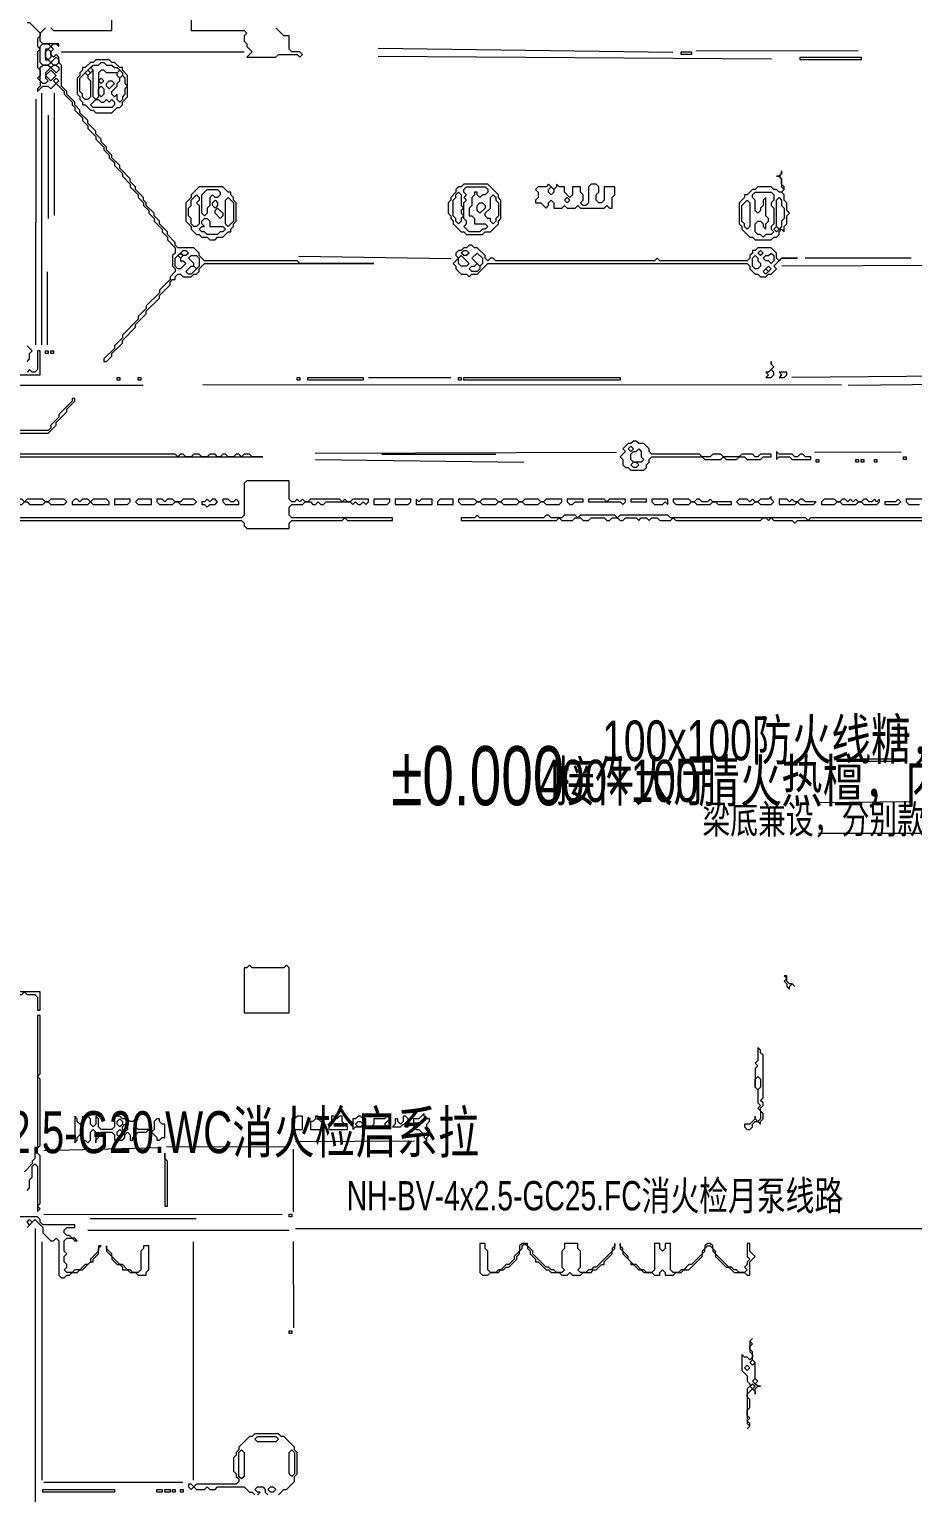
# Model space of a CAD drawing. Extents: x 10 to 1972, y 10 to 1392.
# Drawn here: x 749 to 1082, y 498 to 1050 of the extents above; entities that cross this region are included whole.
import ezdxf

# ---------------------------------------------------------------- set-up
doc = ezdxf.new("R2010")
doc.units = 0
for name, color, linetype, lineweight in [('OCR_TEXT', 6, 'Continuous', 0), ('TRACE_CURVE', 6, 'Continuous', 0), ('TRACE_STRAIGHT', 5, 'Continuous', 0), ('TRACE_TEXT_SYMBOL', 6, 'Continuous', 0)]:
    doc.layers.add(name, color=color, linetype=linetype, lineweight=lineweight)
doc.styles.add('wqy-unicode', font='wqy-unicode.lff')

msp = doc.modelspace()

# ---------------------------------------------------------------- linework, layer by layer
at = {"layer": 'TRACE_CURVE', "color": 6}
for points in [[(748, 1053), (749, 1053), (753, 1049), (753, 1048), (752, 1047), (752, 1044), (753, 1043), (752, 1042), (752, 1036), (753, 1035), (753, 1033), (752, 1032), (753, 1031), (753, 1029), (752, 1028), (752, 1027), (754, 1029), (756, 1029), (757, 1028), (759, 1030), (762, 1027), (762, 1026), (765, 1023), (765, 1022)], [(758, 1043), (757, 1044), (758, 1045), (759, 1045), (760, 1044), (760, 1045), (754, 1045), (753, 1046), (753, 1049), (755, 1051)], [(757, 1051), (758, 1050), (780, 1050), (780, 1054)], [(810, 1054), (810, 1050), (830, 1050), (831, 1049), (830, 1048), (830, 1046), (831, 1045), (831, 1044), (833, 1042), (831, 1040), (842, 1040), (843, 1041), (850, 1041), (851, 1040), (852, 1041), (851, 1042), (848, 1042), (847, 1043), (847, 1048), (845, 1048), (842, 1051)], [(802, 955), (803, 956), (804, 956), (804, 957), (805, 958), (806, 958), (807, 957), (810, 957), (811, 958), (812, 958), (813, 959), (813, 960), (815, 962), (879, 962), (851, 962), (850, 963), (815, 963), (813, 965), (813, 966), (811, 968), (805, 968), (804, 969), (804, 970), (801, 973), (801, 974), (798, 977), (798, 978), (796, 980), (796, 981), (793, 984), (793, 985), (792, 986), (792, 987), (789, 990), (789, 991), (787, 993), (787, 994), (783, 998), (783, 999), (780, 1002), (780, 1003), (778, 1005), (778, 1006), (776, 1008), (776, 1009), (774, 1011), (774, 1012), (771, 1015), (771, 1016), (768, 1019), (768, 1020), (766, 1022), (766, 1023), (763, 1026), (763, 1027), (761, 1029), (761, 1037), (760, 1038), (760, 1040), (759, 1041), (758, 1040), (757, 1041), (757, 1042), (758, 1043)], [(765, 1022), (766, 1021), (766, 1020), (769, 1017), (769, 1016), (771, 1014), (771, 1013), (774, 1010), (774, 1009), (777, 1006), (777, 1005), (779, 1003), (779, 1002), (781, 1000), (781, 999), (784, 996), (784, 995), (787, 992), (787, 991), (790, 988), (790, 987), (792, 985), (792, 984), (794, 982), (794, 981), (796, 979), (796, 978), (799, 975), (799, 974), (801, 972), (801, 971), (804, 968), (804, 966), (803, 965), (803, 961), (804, 960), (804, 959), (802, 957), (802, 956), (798, 952), (798, 951), (793, 946), (793, 945), (790, 942), (790, 941), (784, 935), (784, 934), (781, 931), (781, 930), (777, 926), (777, 925), (778, 925), (780, 927), (780, 928), (784, 932), (784, 933), (789, 938), (789, 939), (793, 943), (793, 944), (798, 949), (798, 950), (802, 954), (802, 955)], [(741, 920), (753, 920), (753, 929), (752, 929), (752, 922), (751, 921), (750, 921), (749, 922), (748, 921)], [(748, 925), (749, 926), (749, 928), (750, 929), (748, 931)], [(712, 898), (756, 898), (759, 901), (759, 902), (763, 906), (763, 907), (766, 910), (766, 911), (765, 911), (765, 910), (760, 905), (760, 904), (757, 901), (757, 900), (756, 899), (712, 899)], [(748, 612), (749, 613), (749, 616), (750, 617), (750, 621), (751, 622), (752, 621), (752, 604), (753, 605), (752, 606), (753, 607), (753, 625), (752, 626), (751, 626), (751, 624), (750, 623), (750, 622), (747, 619)], [(770, 584), (768, 582), (766, 582), (765, 581), (763, 581), (762, 582), (763, 583), (763, 584), (762, 585), (762, 587), (763, 588), (762, 589), (762, 593), (763, 594), (765, 594), (766, 593), (767, 593), (766, 594), (765, 594), (764, 595), (763, 595), (762, 596), (762, 597), (763, 598), (766, 598), (766, 599), (754, 599), (753, 600), (753, 601), (752, 602), (745, 602)], [(748, 598), (751, 601), (754, 598), (754, 596), (757, 593), (758, 593), (759, 594), (760, 593), (760, 580), (761, 579), (762, 579), (763, 580), (764, 580), (765, 581), (767, 581), (768, 582), (769, 582), (772, 585), (773, 585), (773, 586), (775, 588), (775, 590), (776, 591), (775, 591), (775, 589), (772, 586), (772, 585), (771, 584), (770, 584)]]:
    msp.add_lwpolyline(points, dxfattribs=at)
for points in [[(753, 1044), (754, 1045), (756, 1045), (757, 1044), (756, 1043), (755, 1043), (755, 1039), (756, 1039), (757, 1038), (756, 1037), (754, 1037), (753, 1038)], [(755, 1042), (756, 1043), (757, 1042), (757, 1040), (756, 1039), (755, 1040)], [(759, 1040), (760, 1039), (760, 1038), (759, 1037), (758, 1037), (757, 1038)], [(753, 1036), (754, 1037), (756, 1037), (757, 1036), (755, 1034), (755, 1032), (756, 1031), (755, 1030), (754, 1030), (753, 1031)], [(757, 1035), (759, 1033), (757, 1031), (755, 1033)], [(757, 1036), (758, 1037), (759, 1037), (760, 1036), (760, 1035), (759, 1034)], [(758, 1031), (759, 1032), (760, 1031), (759, 1030)], [(804, 964), (805, 965), (806, 964), (806, 963), (807, 963), (808, 962), (806, 960), (805, 960), (804, 961)], [(805, 965), (806, 966), (807, 965), (806, 964)], [(806, 966), (807, 967), (808, 967), (809, 966), (808, 965), (807, 965)], [(809, 964), (810, 965), (812, 965), (813, 964), (813, 961), (812, 960), (811, 961), (811, 962)], [(810, 961), (811, 961), (812, 960), (810, 958), (809, 958), (808, 959)], [(748, 600), (749, 601), (750, 600), (749, 599)]]:
    msp.add_lwpolyline(points, close=True, dxfattribs=at)
at = {"layer": 'TRACE_STRAIGHT', "color": 5}
for p, q in [((761, 1042), (830, 1042)), ((880.62, 1043.31), (991.88, 1041.89)), ((880.63, 1040.29), (1029.16, 1039.3)), ((1000.62, 1042.3), (1061.88, 1042.52)), ((751.36, 931.37), (751.45, 1024.13)), ((753.57, 931.37), (753.58, 1026.38)), ((758.27, 1026.38), (758.29, 980.12)), ((756, 1018), (756, 979)), ((850.6, 964.78), (908.13, 963.94)), ((1041.87, 964.15), (1081.88, 964.14)), ((755.62, 958.88), (755.62, 931.37)), ((1033.12, 961.13), (1124.38, 961.56)), ((877, 919), (908, 919)), ((1036.87, 919.16), (1115.64, 919.81)), ((721.87, 916.15), (791.88, 916.1)), ((814.38, 916.34), (1055.63, 916.26)), ((1058.12, 916.1), (1114.37, 916.61)), ((856.88, 890.38), (970.63, 890.77)), ((882, 890), (925, 890)), ((1045.37, 890.84), (1078.13, 890.89)), ((856.9, 888.08), (935.63, 887.06)), ((1046.87, 758.51), (1081.88, 758.87)), ((1046.87, 746.95), (1269.37, 747.01)), ((849.37, 630.44), (894.37, 630.66)), ((754.39, 627.02), (798.14, 628.23)), ((800.62, 628.55), (845.62, 628.47)), ((848.58, 603.87), (848.58, 627.62)), ((754.37, 602.94), (844.38, 602.96)), ((751.18, 455.12), (751.24, 597.63)), ((771, 597), (847, 597)), ((771.88, 601.38), (811.88, 601.38)), ((849.37, 597.64), (1184.37, 597.58)), ((753.6, 592.62), (753.6, 502.62)), ((810.88, 502.62), (810.89, 592.62)), ((848.57, 592.63), (848.63, 560.12)), ((754.37, 501.79), (806.87, 501.83))]:
    msp.add_line(p, q, dxfattribs=at)
at = {"layer": 'TRACE_TEXT_SYMBOL', "color": 6}
for points in [[(995, 1042), (999, 1042), (999, 1041), (995, 1041)], [(1040, 1040), (1063, 1040), (1063, 1039), (1040, 1039)], [(774, 1039), (773, 1038), (772, 1038), (770, 1036), (769, 1036), (769, 1035), (768, 1034), (768, 1033), (767, 1032), (767, 1026), (768, 1025), (768, 1024), (769, 1023), (769, 1022), (770, 1022), (772, 1020), (773, 1020), (774, 1019), (780, 1019), (782, 1021), (783, 1021), (784, 1022), (784, 1023), (786, 1025), (786, 1033), (784, 1035), (784, 1036), (783, 1036), (781, 1038), (780, 1038), (779, 1039)], [(770, 1034), (771, 1033), (771, 1032), (772, 1031), (772, 1025), (771, 1024), (770, 1024), (769, 1025), (769, 1026), (768, 1027), (768, 1032)], [(770, 1034), (771, 1035), (772, 1034), (771, 1033)], [(771, 1035), (772, 1036), (773, 1035), (772, 1034)], [(775, 1037), (776, 1038), (777, 1038), (778, 1037), (780, 1037), (781, 1036), (782, 1036), (783, 1035), (782, 1034), (778, 1034), (777, 1035), (776, 1035), (775, 1034), (775, 1025), (774, 1024), (773, 1025), (773, 1035), (772, 1036), (773, 1037)], [(782, 1034), (783, 1035), (784, 1034), (784, 1033), (783, 1032), (782, 1033)], [(775, 1031), (776, 1032), (777, 1031), (776, 1030)], [(775, 1028), (776, 1029), (777, 1028), (777, 1026), (776, 1025), (775, 1026)], [(778, 1030), (779, 1031), (780, 1031), (781, 1030), (779, 1028), (778, 1029)], [(783, 1032), (784, 1033), (785, 1032), (785, 1030), (786, 1029), (785, 1028), (785, 1026), (784, 1025), (784, 1024), (783, 1023), (782, 1024), (782, 1026), (781, 1025), (780, 1026), (780, 1027), (782, 1029), (782, 1030), (783, 1031)], [(774, 1024), (775, 1024), (776, 1023), (777, 1023), (778, 1024), (779, 1023), (780, 1024), (781, 1023), (781, 1022), (780, 1021), (773, 1021), (772, 1022)], [(1033, 997), (1033, 996), (1032, 995), (1031, 995), (1032, 995), (1033, 994), (1033, 991), (1034, 990), (1033, 989), (1032, 989), (1031, 990), (1030, 990), (1029, 991), (1024, 991), (1023, 990), (1022, 990), (1020, 988), (1019, 988), (1019, 987), (1017, 985), (1017, 977), (1018, 976), (1018, 975), (1021, 972), (1022, 972), (1023, 971), (1029, 971), (1030, 972), (1031, 972), (1032, 973), (1032, 974), (1033, 975), (1034, 974), (1034, 976), (1035, 977), (1035, 980), (1036, 981), (1035, 982), (1035, 985), (1034, 986), (1034, 988), (1033, 989), (1034, 990), (1034, 991), (1033, 992), (1033, 994), (1032, 995), (1033, 996)], [(813, 991), (810, 988), (810, 987), (808, 985), (808, 978), (810, 976), (810, 975), (812, 973), (813, 973), (814, 972), (816, 972), (817, 971), (819, 971), (820, 972), (822, 972), (824, 974), (825, 974), (825, 975), (826, 976), (826, 977), (827, 978), (827, 985), (826, 986), (826, 987), (825, 988), (825, 989), (824, 989), (822, 991)], [(816, 990), (820, 990), (821, 989), (821, 988), (820, 987), (819, 987), (818, 988), (817, 987), (817, 984), (816, 983), (816, 981), (815, 980), (814, 981), (814, 988)], [(913, 992), (912, 991), (911, 991), (910, 990), (910, 989), (908, 987), (908, 986), (907, 985), (907, 981), (908, 980), (908, 979), (909, 978), (909, 977), (912, 974), (913, 974), (914, 973), (920, 973), (921, 974), (923, 974), (926, 977), (926, 978), (927, 979), (927, 986), (926, 987), (926, 988), (922, 992)], [(913, 990), (914, 991), (921, 991), (922, 990), (922, 989), (921, 988), (920, 988), (919, 987), (918, 988), (918, 989), (917, 989), (917, 988), (916, 987), (916, 984), (915, 983), (915, 980), (916, 980), (917, 979), (917, 977), (921, 977), (922, 976), (921, 975), (920, 975), (919, 974), (915, 974), (913, 976), (914, 977), (914, 978), (913, 979), (913, 985), (914, 986), (913, 987), (914, 988), (913, 989)], [(945, 992), (944, 991), (941, 991), (940, 990), (941, 989), (941, 987), (940, 986), (940, 985), (942, 985), (944, 983), (945, 984), (945, 985), (946, 986), (947, 985), (947, 983), (950, 983), (951, 984), (952, 983), (955, 983), (956, 984), (957, 983), (966, 983), (967, 984), (968, 983), (969, 983), (969, 987), (970, 988), (970, 991), (966, 991), (966, 986), (965, 985), (964, 985), (963, 986), (963, 988), (964, 989), (964, 991), (963, 992), (961, 992), (960, 991), (960, 985), (959, 984), (958, 984), (957, 985), (958, 986), (958, 988), (957, 989), (957, 991), (954, 991), (954, 988), (953, 987), (951, 989), (951, 991), (949, 991), (948, 992), (948, 991), (947, 990)], [(945, 990), (946, 991), (947, 990), (947, 989), (946, 988), (945, 989)], [(812, 988), (813, 987), (813, 986), (812, 985), (813, 984), (813, 977), (812, 976), (811, 976), (810, 977), (810, 979), (809, 980), (809, 983), (810, 984), (810, 986)], [(818, 985), (819, 986), (820, 985), (820, 984), (819, 983), (818, 984)], [(823, 986), (824, 987), (826, 985), (826, 978), (824, 976), (823, 977)], [(910, 988), (911, 989), (912, 988), (912, 984), (913, 983), (912, 982), (912, 981), (913, 980), (912, 979), (912, 978), (911, 977), (910, 978), (910, 979), (909, 980), (909, 986), (910, 987)], [(918, 984), (919, 985), (920, 985), (921, 984), (921, 983), (919, 981), (918, 982)], [(923, 987), (924, 988), (925, 987), (925, 986), (926, 985), (926, 980), (925, 979), (925, 978), (924, 977), (923, 978), (923, 979), (922, 979), (921, 980), (921, 981), (923, 983)], [(951, 986), (952, 987), (953, 986), (952, 985)], [(1020, 986), (1021, 985), (1021, 976), (1020, 975), (1019, 976), (1019, 977), (1018, 978), (1018, 984)], [(1022, 988), (1023, 989), (1029, 989), (1030, 988), (1030, 986), (1029, 985), (1029, 984), (1030, 983), (1030, 977), (1029, 976), (1029, 975), (1030, 974), (1029, 973), (1027, 973), (1026, 972), (1025, 973), (1024, 973), (1023, 974), (1023, 977), (1024, 978), (1025, 978), (1026, 977), (1026, 976), (1027, 975), (1027, 977), (1028, 978), (1028, 979), (1027, 980), (1027, 987), (1026, 986), (1026, 984), (1025, 983), (1025, 982), (1024, 981), (1023, 982), (1023, 986), (1022, 987)], [(1031, 986), (1032, 987), (1033, 986), (1033, 984), (1034, 983), (1034, 979), (1033, 978), (1033, 976), (1032, 975), (1031, 976)], [(814, 978), (815, 979), (816, 979), (817, 978), (817, 976), (822, 976), (823, 975), (822, 974), (821, 974), (820, 973), (816, 973), (815, 974), (814, 974), (813, 975), (814, 976), (815, 976), (814, 977)], [(819, 982), (820, 983), (822, 981), (822, 980), (821, 979), (819, 981)], [(1030, 975), (1031, 976), (1032, 975), (1031, 974)], [(915, 969), (914, 968), (913, 968), (912, 967), (911, 967), (910, 966), (910, 965), (911, 964), (909, 962), (910, 961), (910, 960), (912, 958), (914, 958), (915, 957), (916, 958), (918, 958), (922, 962), (1020, 962), (1021, 961), (1021, 960), (1023, 958), (1024, 958), (1025, 957), (1027, 957), (1028, 958), (1029, 958), (1031, 960), (1030, 961), (1033, 964), (1039, 964), (1033, 964), (1032, 963), (1031, 964), (1031, 966), (1029, 968), (1024, 968), (1023, 967), (1022, 967), (1022, 966), (1021, 965), (1021, 964), (1020, 963), (987, 963), (986, 964), (985, 963), (925, 963), (924, 964), (923, 964), (922, 963), (921, 964), (921, 965), (918, 968), (917, 968), (916, 969)], [(911, 964), (912, 965), (915, 962), (914, 961), (912, 961), (911, 962)], [(912, 966), (913, 967), (914, 967), (915, 966), (914, 965), (913, 965)], [(917, 961), (918, 962), (919, 961), (919, 960), (918, 959), (916, 959), (915, 960), (916, 961)], [(918, 966), (920, 964), (920, 962), (919, 961), (916, 964)], [(1022, 964), (1023, 965), (1024, 964), (1024, 963), (1025, 962), (1025, 961), (1024, 960), (1023, 960), (1022, 961)], [(1024, 966), (1025, 967), (1026, 966), (1025, 965)], [(1028, 965), (1029, 966), (1030, 965), (1030, 963), (1029, 962), (1028, 963), (1027, 963), (1026, 964), (1027, 965)], [(1026, 959), (1027, 960), (1028, 959), (1027, 958)], [(1027, 960), (1028, 961), (1029, 960), (1028, 959)], [(755, 929), (756, 929), (756, 928), (755, 928)], [(757, 929), (758, 929), (758, 928), (757, 928)], [(1029, 925), (1029, 924), (1030, 923), (1028, 921), (1027, 921), (1028, 920), (1027, 919), (1029, 919), (1030, 920), (1030, 921), (1029, 922), (1030, 923), (1029, 924)], [(782, 919), (783, 919), (783, 918), (782, 918)], [(790, 919), (791, 919), (791, 918), (790, 918)], [(850, 919), (851, 919), (851, 918), (850, 918)], [(854, 919), (875, 919), (875, 918), (854, 918)], [(911, 919), (912, 919), (912, 918), (911, 918)], [(913, 919), (972, 919), (972, 918), (913, 918)], [(1032, 921), (1033, 920), (1032, 919), (1034, 919), (1035, 920), (1035, 921)], [(977, 895), (976, 894), (975, 894), (973, 892), (974, 891), (972, 889), (973, 888), (973, 886), (974, 885), (975, 885), (976, 884), (981, 884), (982, 885), (982, 886), (983, 887), (983, 888), (984, 889), (1003, 889), (1004, 888), (1010, 888), (1011, 889), (1012, 888), (1016, 888), (1017, 889), (1019, 889), (1020, 888), (1025, 888), (1026, 889), (1029, 889), (1029, 890), (1025, 890), (1024, 889), (1023, 889), (1022, 890), (1018, 890), (1017, 889), (1011, 889), (1010, 890), (1007, 890), (1006, 889), (1003, 889), (1002, 890), (984, 890), (983, 891), (983, 892), (981, 894), (979, 894), (978, 895)], [(975, 892), (976, 893), (977, 892), (976, 891)], [(978, 891), (979, 892), (980, 891), (980, 889), (981, 888), (980, 887), (977, 887), (976, 888), (976, 890), (977, 891)], [(1031, 891), (1031, 888), (1032, 889), (1036, 889), (1037, 888), (1044, 888), (1044, 889), (1042, 889), (1041, 890), (1040, 890), (1039, 889), (1038, 889), (1037, 890), (1032, 890)], [(976, 886), (977, 887), (978, 887), (979, 886), (978, 885), (977, 885)], [(1046, 888), (1047, 888), (1047, 887), (1046, 887)], [(1061, 888), (1062, 888), (1062, 887), (1061, 887)], [(1063, 888), (1064, 888), (1064, 887), (1063, 887)], [(1068, 888), (1069, 888), (1069, 887), (1068, 887)], [(1079, 889), (1080, 889), (1080, 888), (1079, 888)], [(1029, 874), (1028, 873), (1025, 873), (1024, 872), (1023, 872), (1022, 873), (1021, 872), (1020, 873), (1017, 873), (1016, 872), (1017, 871), (1022, 871), (1023, 872), (1024, 872), (1025, 871), (1029, 871), (1030, 872), (1029, 873)], [(742, 873), (741, 872), (740, 872), (741, 871), (746, 871), (747, 872), (748, 872), (749, 871), (754, 871), (755, 872), (756, 872), (757, 871), (762, 871), (763, 872), (762, 873), (757, 873), (756, 872), (755, 872), (754, 873), (748, 873), (747, 872), (746, 873)], [(766, 873), (765, 872), (765, 871), (771, 871), (772, 872), (773, 871), (779, 871), (779, 872), (778, 873), (773, 873), (772, 872), (771, 873), (769, 873), (768, 872), (767, 873)], [(781, 873), (781, 871), (786, 871), (787, 872), (787, 873)], [(790, 873), (789, 872), (790, 871), (795, 871), (795, 873)], [(797, 873), (797, 872), (798, 871), (803, 871), (804, 872), (805, 872), (806, 871), (811, 871), (812, 872), (811, 873), (807, 873), (806, 872), (804, 872), (803, 873), (801, 873), (800, 872), (799, 873)], [(816, 873), (815, 872), (814, 872), (814, 871), (815, 871), (816, 870), (817, 871), (819, 871), (820, 872), (819, 873), (818, 873), (817, 872)], [(822, 873), (822, 872), (823, 871), (828, 871), (828, 872), (827, 873), (826, 872), (825, 872), (824, 873)], [(879, 873), (879, 871), (884, 871), (885, 872), (885, 873)], [(887, 873), (887, 871), (892, 871), (893, 872), (893, 873)], [(895, 873), (895, 871), (901, 871), (901, 873), (897, 873), (896, 872)], [(904, 873), (903, 872), (903, 871), (909, 871), (909, 873)], [(911, 873), (911, 872), (912, 871), (917, 871), (918, 872), (919, 872), (920, 871), (925, 871), (926, 872), (927, 872), (928, 871), (933, 871), (934, 872), (935, 872), (936, 871), (941, 871), (942, 872), (943, 872), (944, 871), (949, 871), (950, 872), (950, 873), (944, 873), (943, 872), (942, 872), (941, 873), (936, 873), (935, 872), (934, 872), (933, 873), (928, 873), (927, 872), (926, 872), (925, 873), (920, 873), (919, 872), (918, 872), (917, 873)], [(952, 873), (952, 872), (953, 871), (954, 871), (955, 872), (958, 872), (958, 873)], [(960, 873), (960, 872), (972, 872), (973, 871), (974, 872), (974, 873), (968, 873), (967, 872), (966, 873)], [(976, 873), (976, 872), (982, 872), (982, 873)], [(984, 873), (984, 872), (985, 871), (988, 871), (989, 872), (990, 871), (990, 873)], [(992, 873), (992, 872), (993, 871), (998, 871), (999, 872), (1000, 872), (1001, 871), (1006, 871), (1007, 872), (1008, 872), (1009, 871), (1014, 871), (1014, 872), (1007, 872), (1006, 873), (1005, 872), (1003, 872), (1002, 873), (1001, 873), (1000, 872), (999, 872), (998, 873)], [(1032, 873), (1032, 871), (1038, 871), (1039, 872), (1040, 871), (1045, 871), (1046, 872), (1042, 872), (1041, 873), (1040, 873), (1039, 872), (1038, 872), (1037, 873), (1036, 872), (1035, 873)], [(1049, 873), (1048, 872), (1048, 871), (1053, 871), (1054, 872), (1055, 872), (1056, 871), (1061, 871), (1062, 872), (1063, 872), (1064, 871), (1069, 871), (1070, 872), (1070, 873), (1069, 872), (1068, 873), (1067, 872), (1066, 872), (1065, 873), (1064, 873), (1063, 872), (1062, 872), (1061, 873), (1060, 872), (1059, 873), (1058, 872), (1057, 873), (1056, 873), (1055, 872), (1054, 872), (1053, 873)], [(1077, 873), (1076, 872), (1072, 872), (1072, 871), (1077, 871), (1078, 872)], [(1064, 775), (1078, 775), (1078, 774), (1064, 774)], [(832, 697), (831, 696), (830, 696), (830, 679), (847, 679), (847, 696), (846, 697), (845, 696), (833, 696)], [(1034, 693), (1035, 692), (1034, 691), (1035, 690), (1035, 689), (1036, 688), (1036, 689), (1037, 690), (1038, 689), (1037, 690), (1036, 690), (1035, 691), (1035, 693)], [(740, 687), (740, 686), (746, 686), (747, 687), (748, 686), (751, 686), (752, 685), (752, 680), (753, 680), (753, 687)], [(752, 678), (752, 628), (753, 629), (753, 654), (752, 655), (753, 656), (753, 678)], [(1024, 666), (1024, 661), (1023, 660), (1024, 659), (1023, 658), (1023, 651), (1024, 650), (1024, 645), (1025, 644), (1024, 643), (1025, 642), (1025, 639), (1024, 638), (1023, 639), (1023, 640), (1023, 639), (1021, 637), (1019, 637), (1019, 636), (1020, 635), (1021, 635), (1022, 636), (1022, 637), (1023, 638), (1024, 638), (1025, 637), (1025, 638), (1026, 639), (1026, 641), (1025, 642), (1025, 643), (1026, 644), (1026, 645), (1025, 646), (1026, 647), (1026, 663), (1025, 664), (1025, 665)], [(1023, 654), (1024, 655), (1025, 654), (1025, 651), (1024, 650), (1023, 651)], [(782, 638), (783, 639), (784, 638), (784, 637), (783, 636), (782, 637)], [(784, 636), (785, 637), (786, 636), (786, 635), (785, 634), (784, 635)], [(850, 640), (849, 639), (848, 639), (848, 634), (849, 635), (852, 635), (852, 640)], [(857, 640), (857, 639), (856, 638), (855, 638), (855, 635), (859, 635), (860, 636), (860, 638), (859, 638), (858, 639), (858, 640)], [(863, 640), (863, 638), (862, 637), (862, 635), (869, 635), (869, 636), (867, 638), (867, 640), (866, 640), (865, 639), (864, 640)], [(873, 640), (872, 639), (871, 639), (871, 635), (872, 636), (876, 636), (876, 639), (875, 639), (874, 640)], [(872, 637), (873, 638), (874, 638), (875, 637), (874, 636), (873, 636)], [(884, 640), (883, 639), (879, 639), (879, 637), (878, 636), (884, 636), (883, 637), (885, 639)], [(890, 640), (890, 638), (889, 637), (888, 638), (888, 639), (887, 639), (887, 637), (886, 636), (889, 636), (890, 637), (891, 636), (892, 636), (892, 639), (891, 640)], [(898, 641), (896, 639), (894, 639), (894, 636), (895, 635), (896, 635), (898, 633), (898, 632), (899, 631), (898, 630), (899, 630), (899, 632), (900, 633), (900, 635), (899, 636), (899, 637), (900, 638), (900, 639), (899, 639), (898, 640)], [(782, 634), (783, 635), (784, 634), (784, 633), (783, 632), (782, 633)], [(800, 626), (800, 606), (801, 606), (801, 623), (800, 624)], [(847, 603), (848, 603), (848, 602), (847, 602)], [(778, 591), (778, 589), (780, 587), (780, 586), (782, 584), (783, 584), (784, 583), (784, 582), (786, 582), (787, 581), (789, 581), (790, 580), (793, 580), (793, 581), (794, 582), (794, 591), (792, 591), (792, 590), (791, 589), (791, 582), (790, 581), (788, 581), (787, 582), (786, 582), (784, 584), (783, 584), (780, 587), (780, 588), (778, 590)], [(847, 559), (848, 559), (848, 558), (847, 558)], [(1022, 556), (1021, 555), (1021, 551), (1022, 550), (1022, 549), (1021, 548), (1020, 549), (1019, 549), (1018, 550), (1018, 544), (1020, 542), (1020, 540), (1021, 539), (1021, 538), (1020, 537), (1020, 524), (1021, 523), (1020, 522), (1021, 523), (1021, 524), (1020, 525), (1021, 526), (1020, 527), (1020, 529), (1021, 530), (1021, 533), (1020, 534), (1020, 535), (1022, 537), (1023, 536), (1023, 535), (1023, 537), (1024, 538), (1025, 538), (1024, 538), (1023, 539), (1024, 540), (1023, 541), (1023, 547), (1022, 548), (1022, 551), (1021, 552), (1021, 553), (1022, 554), (1021, 555)], [(1021, 547), (1022, 548), (1023, 547), (1022, 546)], [(1019, 545), (1020, 546), (1021, 545), (1020, 544)], [(1021, 538), (1022, 539), (1023, 538), (1022, 537)], [(1022, 540), (1023, 541), (1024, 540), (1023, 539)], [(828, 513), (829, 514), (830, 513), (830, 504), (829, 503), (828, 504)], [(834, 518), (835, 519), (842, 519), (843, 518), (842, 517), (835, 517)], [(847, 513), (848, 514), (849, 513), (849, 505), (848, 504), (847, 505)], [(754, 499), (781, 499), (781, 498), (754, 498)], [(797, 499), (799, 499), (799, 498), (797, 498)], [(800, 499), (802, 499), (802, 498), (800, 498)], [(803, 499), (804, 499), (804, 498), (803, 498)], [(806, 499), (807, 499), (807, 498), (806, 498)], [(839, 499), (840, 500), (841, 500), (842, 499), (841, 498), (840, 498)]]:
    msp.add_lwpolyline(points, close=True, dxfattribs=at)
for points in [[(730, 889), (837, 889), (833, 889), (832, 890), (830, 890), (829, 889), (828, 890), (827, 890), (826, 889), (824, 889), (823, 890), (822, 890), (821, 889), (820, 889), (819, 890), (817, 890), (816, 889), (814, 889), (813, 890), (811, 890), (810, 889), (808, 889), (807, 890), (806, 890), (805, 889), (804, 890), (738, 890)], [(738, 865), (829, 865), (830, 864), (830, 863), (831, 862), (847, 862), (847, 864), (848, 865), (867, 865), (868, 866), (869, 865), (886, 865), (886, 866), (848, 866), (847, 867), (847, 870), (848, 871), (852, 871), (853, 872), (855, 872), (856, 871), (857, 871), (858, 872), (859, 871), (860, 871), (861, 872), (870, 872), (871, 871), (872, 872), (873, 871), (874, 871), (875, 872), (876, 871), (877, 872), (877, 873), (871, 873), (870, 872), (869, 872), (868, 873), (867, 872), (866, 873), (855, 873), (854, 872), (853, 872), (852, 873), (851, 872), (850, 873), (849, 872), (848, 872), (847, 873), (847, 880), (831, 880), (830, 879), (830, 867), (829, 866), (737, 866)], [(1086, 873), (1080, 873), (1080, 872), (1081, 871), (1085, 871)], [(1092, 866), (1044, 866), (1043, 865), (1042, 866), (991, 866), (990, 867), (972, 867), (971, 866), (970, 867), (957, 867), (956, 866), (955, 867), (951, 867), (950, 866), (946, 866), (945, 867), (944, 867), (943, 866), (919, 866), (918, 867), (917, 866), (912, 866), (912, 865), (948, 865), (949, 866), (950, 865), (954, 865), (955, 866), (957, 866), (958, 865), (960, 865), (961, 866), (966, 866), (967, 865), (968, 865), (969, 866), (971, 866), (972, 865), (973, 865), (974, 866), (978, 866), (979, 865), (980, 866), (982, 866), (983, 865), (984, 866), (986, 866)], [(986, 866), (987, 865), (991, 865), (992, 866), (993, 865), (1025, 865), (1026, 866), (1027, 866), (1028, 865), (1029, 866), (1030, 865), (1037, 865), (1038, 864), (1039, 865), (1088, 865)], [(766, 640), (766, 630), (767, 631), (767, 632), (768, 633), (769, 632), (769, 630), (770, 631), (771, 630), (772, 631), (772, 634), (773, 635), (774, 634), (774, 630), (774, 631), (775, 632), (775, 633), (776, 634), (780, 634), (781, 633), (781, 631), (784, 631), (785, 632), (785, 633), (786, 634), (787, 633), (787, 631), (788, 631), (788, 632), (790, 634), (793, 634), (794, 635), (797, 632), (797, 631), (798, 631), (799, 632), (800, 632), (800, 637), (799, 637), (798, 638), (798, 639), (797, 639), (796, 638), (796, 635), (795, 634), (794, 635), (790, 635), (789, 636), (789, 638), (790, 639), (789, 640), (789, 639), (788, 638), (787, 638), (786, 639), (786, 640), (785, 639), (784, 639), (783, 640), (781, 640), (781, 636), (780, 635), (776, 635), (775, 636)], [(775, 636), (775, 639), (774, 640), (774, 637), (773, 636), (772, 637), (772, 639), (771, 640), (770, 639), (769, 640), (769, 638), (768, 637), (767, 638), (767, 639), (766, 640)], [(919, 592), (919, 581), (920, 580), (922, 580), (923, 581), (926, 581), (927, 582), (928, 582), (929, 583), (930, 583), (933, 586), (933, 587), (934, 588), (934, 589), (935, 590), (935, 591), (936, 592), (937, 591), (937, 590), (938, 589), (938, 588), (940, 586), (940, 585), (941, 585), (944, 582), (945, 582), (946, 581), (949, 581), (950, 580), (952, 580), (953, 581), (954, 580), (957, 580), (958, 581), (961, 581), (962, 582), (963, 582), (965, 584), (966, 584), (966, 585), (969, 588), (969, 589), (970, 590), (970, 592), (970, 591), (969, 590), (969, 589), (963, 583), (962, 583), (961, 582), (960, 582), (959, 581), (957, 581), (956, 582), (957, 583), (957, 589), (956, 590), (956, 592), (951, 592), (951, 590), (950, 589), (950, 583), (951, 582), (950, 581)], [(950, 581), (948, 581), (947, 582), (946, 582), (945, 583), (944, 583), (939, 588), (939, 589), (937, 591), (937, 592), (935, 592), (934, 591), (934, 589), (932, 587), (932, 586), (930, 584), (929, 584), (927, 582), (926, 582), (925, 581), (923, 581), (922, 582), (922, 589), (921, 590), (921, 592), (919, 592)], [(972, 592), (972, 590), (973, 589), (973, 588), (976, 585), (976, 584), (977, 584), (979, 582), (980, 582), (981, 581), (984, 581), (985, 580), (987, 580), (987, 581), (988, 582), (989, 581), (989, 580), (992, 580), (993, 581), (995, 581), (996, 582), (998, 582), (1003, 587), (1003, 588), (1004, 589), (1004, 590), (1005, 591), (1006, 591), (1007, 590), (1007, 589), (1008, 588), (1008, 587), (1012, 583), (1013, 583), (1015, 581), (1019, 581), (1020, 580), (1021, 580), (1021, 585), (1023, 587), (1021, 589), (1021, 592), (1020, 592), (1020, 587), (1021, 586), (1020, 585), (1020, 584), (1019, 583), (1020, 582), (1019, 581), (1017, 581), (1016, 582), (1015, 582), (1014, 583), (1013, 583), (1008, 588), (1008, 589), (1007, 590), (1007, 591), (1006, 592), (1005, 592), (1004, 591), (1004, 590), (1003, 589)], [(1003, 589), (1003, 588), (999, 584), (998, 584), (996, 582), (995, 582), (994, 581), (992, 581), (991, 582), (991, 592), (989, 592), (989, 590), (988, 589), (987, 590), (987, 592), (985, 592), (985, 582), (984, 581), (982, 581), (981, 582), (980, 582), (978, 584), (977, 584), (975, 586), (975, 587), (973, 589), (973, 590), (972, 591), (972, 592)], [(843, 497), (845, 499), (846, 499), (849, 502), (849, 504), (850, 505), (850, 513), (849, 514), (849, 515), (845, 519), (844, 519), (843, 520), (834, 520), (833, 519), (832, 519), (828, 515), (828, 514), (827, 513), (827, 512), (826, 511), (826, 506), (827, 505), (827, 504), (828, 503), (828, 502), (827, 501), (812, 501), (811, 500), (810, 501), (809, 501), (809, 500), (810, 499), (811, 500), (812, 499), (815, 499), (816, 500), (817, 499), (819, 499), (820, 500), (830, 500), (832, 498), (833, 498), (834, 497)], [(835, 497), (836, 498), (835, 498), (834, 499), (835, 500), (837, 500), (838, 499), (838, 498), (839, 497)]]:
    msp.add_lwpolyline(points, dxfattribs=at)

# ---------------------------------------------------------------- texts
at = {"layer": 'OCR_TEXT', "color": 6, "style": 'wqy-unicode', "width": 0.72}
msp.add_text('100x100防火线糖，凤机水采等应急控制线', height=15.2931, rotation=0.3626, dxfattribs=at).set_placement((965.26, 774.08))
for s, height, p in [('±0.000', 22.282, (885.5, 757.47)), ('400×100腈火热檀，内部按1:2月金属隔被分南', 15.9225, (941.42, 758.69)), ('接件大厅', 15.093, (947.62, 758.98)), ('梁底兼设，分别款设广播及消防根费弱电线略', 10.7052, (1003.05, 746.81)), ('NI-BV-≈x2.5-G20.WC消火检启系拉', 15.8172, (679.23, 626.07)), ('NH-BV-4x2.5-GC25.FC消火检月泵线路', 11.0721, (868.76, 604.45))]:
    msp.add_text(s, height=height, dxfattribs=at).set_placement(p)

doc.saveas('drawing.dxf')
